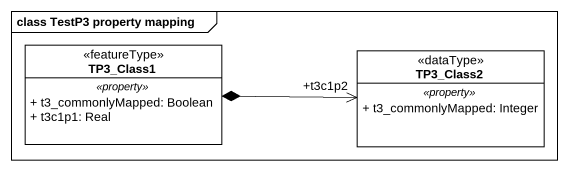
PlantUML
@startuml
mainframe class TestP3 property mapping
hide circle
hide empty members
skinparam classAttributeIconSize 0
class TP3_Class1 <<featureType>> {
  .. <<property>> ..
  + t3_commonlyMapped: Boolean
  + t3c1p1: Real
}
class TP3_Class2 <<dataType>> {
  .. <<property>> ..
  + t3_commonlyMapped: Integer
}
TP3_Class1 *-right-> "+t3c1p2" TP3_Class2
@enduml
